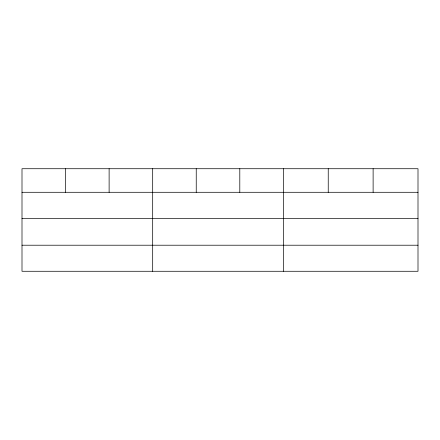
<?xml version="1.0" encoding="UTF-8"?>
<svg xmlns="http://www.w3.org/2000/svg" width="440" height="440" viewBox="0 0 440 440"><rect width="100%" height="100%" fill="white"/><g stroke="black" fill="none" stroke-linecap="round" stroke-linejoin="round"><path stroke-width="0.66" d="M418 218.356L418 168.724L22 168.724L22 271.277L418 271.277L418 218.356L22 218.356M22 192.291L418 192.291M22 245.212L418 245.212M373.12 168.724L373.12 192.291M328.24 168.724L328.24 192.291M283.36 168.724L283.36 271.277M239.8 168.724L239.8 192.291M196.24 168.724L196.24 192.291M152.68 168.724L152.68 271.277M109.12 168.724L109.12 192.291M65.56 168.724L65.56 192.291"/></g></svg>
